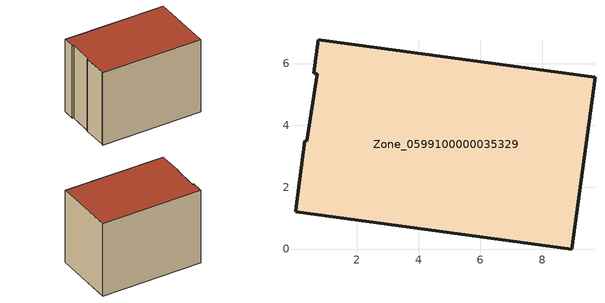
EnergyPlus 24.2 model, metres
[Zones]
Zone_0599100000035329
 floor ground (C_G): 0.37,3.49 0.72,5.68 0.61,5.69 0.75,6.76 9.71,5.56 8.96,0 0.02,1.21 0.04,1.39 0.31,3.5 z0
 wall outside (C_F): 8.96,0 9.71,5.56 0.75,6.76 0.61,5.69 0.72,5.68 0.37,3.49 0.31,3.5 0.04,1.39 0.02,1.21 8.96,0 z0:6.76
 roof outside (C_R): 0.72,5.68 0.37,3.49 0.31,3.5 0.04,1.39 0.02,1.21 8.96,0 9.71,5.56 0.75,6.76 0.61,5.69 z6.76
[BUILDING]
Pand.0599100000035329: North Axis=0; Terrain=City; Loads Convergence Tolerance Value=0.04; Temperature Convergence Tolerance Value=0.4; Solar Distribution=FullExterior; Maximum Number of Warmup Days=25; Minimum Number of Warmup Days=1
[Site:Location]
Rotterdam.The.Hague.AP_ZH_NLD Design_Conditions: Latitude=51.96; Longitude=4.45; Time Zone=1; Elevation=-4.5
[SITE:GROUNDTEMPERATURE:BUILDINGSURFACE]
18, 18, 18, 18, 18, 18, 18, 18, 18, 18, 18, 18
[MATERIAL] Thermal Absorptance=0.9; Solar Absorptance=0.7; Visible Absorptance=0.7
Name | Roughness | Thickness | Conductivity | Density | Specific Heat
G.TI.1946 | MediumSmooth | 0.15 | 1 | 540 | 1210
F.TI.1946 | Rough | 0.3 | 0.857143 | 1920 | 840
R.TI.1946 | MediumRough | 0.2 | 0.1 | 1500 | 1000
[CONSTRUCTION]
C_G: G.TI.1946
C_F: F.TI.1946
C_R: R.TI.1946
[ZONE]
Zone_0599100000035329: Type=1; Multiplier=1; Ceiling Height=Autocalculate; Volume=Autocalculate; Floor Area=autocalculate; Part of Total Floor Area=Yes
[ZONEINFILTRATION:DESIGNFLOWRATE]
Infil_Zone_0599100000035329: Zone or ZoneList or Space or SpaceList=Zone_0599100000035329; Schedule=AlwaysOn; Design Flow Rate Calculation Method=Flow/Area; Flow Rate per Floor Area=0.003; Constant Term Coefficient=1; Temperature Term Coefficient=0; Velocity Term Coefficient=0; Velocity Squared Term Coefficient=0
[HVACTEMPLATE:ZONE:IDEALLOADSAIRSYSTEM]
Zone_0599100000035329: Maximum Heating Supply Air Temperature=50; Minimum Cooling Supply Air Temperature=13; Maximum Heating Supply Air Humidity Ratio=0.0156; Minimum Cooling Supply Air Humidity Ratio=0.0077; Heating Limit=NoLimit; Cooling Limit=NoLimit; Dehumidification Control Type=ConstantSensibleHeatRatio; Cooling Sensible Heat Ratio=0.7; Dehumidification Setpoint=60; Humidification Control Type=None; Humidification Setpoint=30; Outdoor Air Method=None; Outdoor Air Flow Rate per Person=0.00944; Outdoor Air Flow Rate per Zone Floor Area=0; Outdoor Air Flow Rate per Zone=0; Demand Controlled Ventilation Type=None; Outdoor Air Economizer Type=NoEconomizer; Heat Recovery Type=None; Sensible Heat Recovery Effectiveness=0.7; Latent Heat Recovery Effectiveness=0.65
[ZONECONTROL:THERMOSTAT]
ThermostatControl_Zone_0599100000035329: Zone or ZoneList=Zone_0599100000035329; Control Type Schedule=DualSetpointControlType; Control 1=Thermostat_Zone_0599100000035329; Temperature Difference Between Cutout And Setpoint=0
[THERMOSTATSETPOINT:DUALSETPOINT]
Thermostat_Zone_0599100000035329: Heating Setpoint Temperature Schedule=HeatingSetpoint_Zone_0599100000035329; Cooling Setpoint Temperature Schedule=CoolingSetpoint_Zone_0599100000035329
[SCHEDULE:COMPACT]
HeatingSetpoint_Zone_0599100000035329: Through: 12/31, For: AllDays, Until: 24:00, 21
CoolingSetpoint_Zone_0599100000035329: Through: 12/31, For: AllDays, Until: 24:00, 24
DualSetpointControlType: Through: 12/31, For: AllDays, Until: 24:00, 4
AlwaysOn: Through: 12/31, For: AllDays, Until: 24:00, 1
